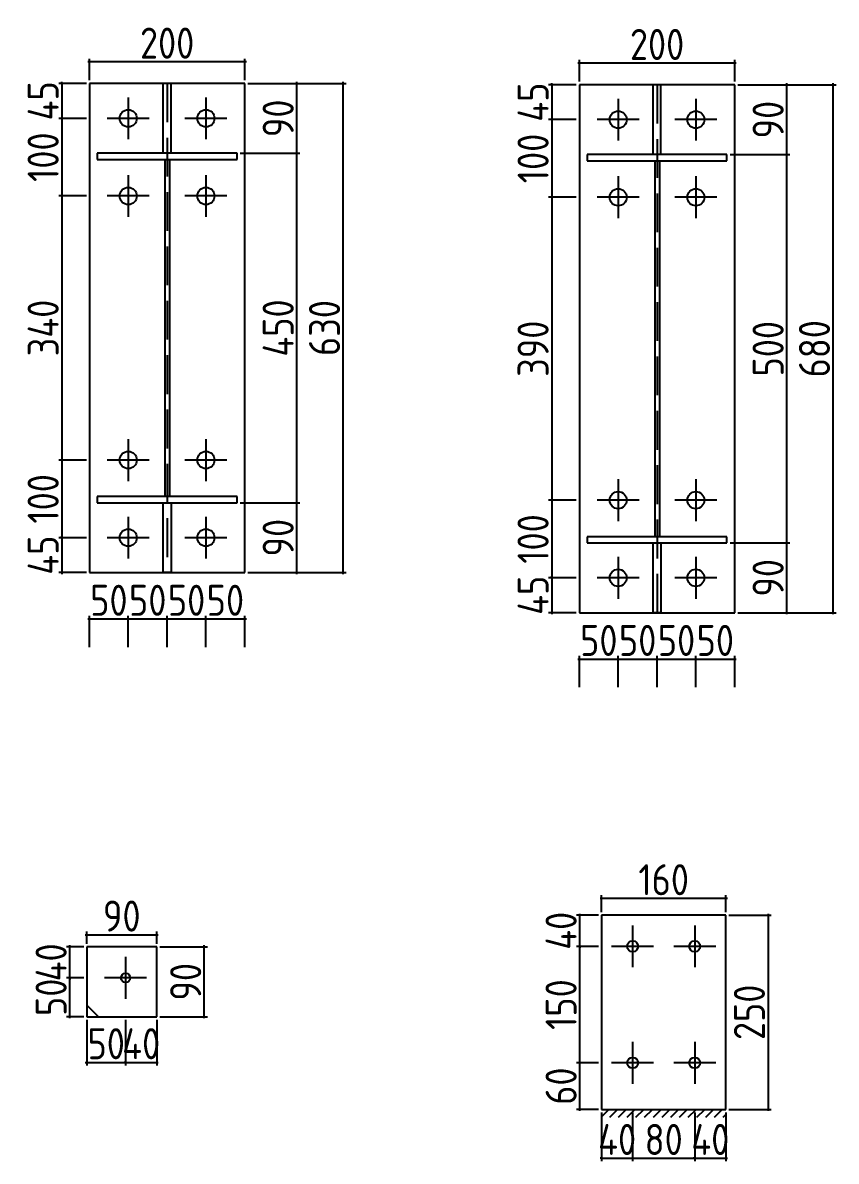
# Model space of a CAD drawing. Extents: x 102162 to 621267, y -39398 to 328893.
# Drawn here: x 445191 to 450428, y 297695 to 305025 of the extents above; entities that cross this region are included whole.
import ezdxf

# ---------------------------------------------------------------- set-up
doc = ezdxf.new("R2010")
doc.units = 0
doc.header["$LTSCALE"] = 1000
doc.header["$MEASUREMENT"] = 0
doc.linetypes.add('DASH', pattern=[0.35, 0.25, -0.1])
doc.styles.get("Standard").update_dxf_attribs({"font": 'gbenor.shx', "bigfont": 'gbcbig.shx'})
doc.dimstyles.get("Standard").update_dxf_attribs({"dimscale": 100, "dimtxt": 3.5, "dimasz": 1, "dimexe": 2.5, "dimexo": 3, "dimgap": 1.5, "dimtad": 1, "dimdec": 0, "dimzin": 0, "dimdsep": 46, "dimtxsty": 'Standard', "dimblk": 'ARCHTICK', "dimcen": 0.09, "dimadec": 0, "dimazin": 0, "dimtfac": 1, "dimtdec": 0, "dimtix": 1, "dimtmove": 2, "dimatfit": 3, "dimfxl": 1, "dimtolj": 1, "dimtzin": 0, "dimarcsym": 0})

# ---------------------------------------------------------------- blocks, each defined once
blk = doc.blocks.new('_ArchTick')
at = {"color": 0, "linetype": 'ByBlock', "const_width": 0.4}
blk.add_lwpolyline([(-0.5, -0.5), (0.5, 0.5)], dxfattribs=at)
blk = doc.blocks.new('*D1733')
at = {"color": 0, "lineweight": -2}
for p, q in [((445610.4, 301187), (445880.4, 301187)), ((445620.4, 301005), (445620.4, 301207)), ((445870.4, 301005), (445870.4, 301207))]:
    blk.add_line(p, q, dxfattribs=at)
at = {"layer": 'Defpoints', "color": 0}
for p in [(445870.4, 301187), (445620.4, 300985), (445870.4, 300985)]:
    blk.add_point(p, dxfattribs=at)
at = {"color": 0, "lineweight": -2, "xscale": 10, "yscale": 10, "zscale": 10, "rotation": 180}
blk.add_blockref('_ArchTick', (445620.4, 301187), dxfattribs=at)
at = {"color": 0, "lineweight": -2, "xscale": 10, "yscale": 10, "zscale": 10}
blk.add_blockref('_ArchTick', (445870.4, 301187), dxfattribs=at)
at = {"color": 0, "insert": (445745.4, 301307), "char_height": 200, "attachment_point": 5}
blk.add_mtext('\\A1;50', dxfattribs=at)
blk = doc.blocks.new('*D1734')
at = {"color": 0, "lineweight": -2}
for p, q in [((445860.4, 301187), (446130.4, 301187)), ((445870.4, 301005), (445870.4, 301207)), ((446120.4, 301005), (446120.4, 301207))]:
    blk.add_line(p, q, dxfattribs=at)
at = {"layer": 'Defpoints', "color": 0}
for p in [(446120.4, 301187), (445870.4, 300985), (446120.4, 300985)]:
    blk.add_point(p, dxfattribs=at)
at = {"color": 0, "lineweight": -2, "xscale": 10, "yscale": 10, "zscale": 10, "rotation": 180}
blk.add_blockref('_ArchTick', (445870.4, 301187), dxfattribs=at)
at = {"color": 0, "lineweight": -2, "xscale": 10, "yscale": 10, "zscale": 10}
blk.add_blockref('_ArchTick', (446120.4, 301187), dxfattribs=at)
at = {"color": 0, "insert": (445995.4, 301307), "char_height": 200, "attachment_point": 5}
blk.add_mtext('\\A1;50', dxfattribs=at)
blk = doc.blocks.new('*D1735')
at = {"color": 0, "lineweight": -2}
for p, q in [((446110.4, 301187), (446380.4, 301187)), ((446120.4, 301005), (446120.4, 301207)), ((446370.4, 301005), (446370.4, 301207))]:
    blk.add_line(p, q, dxfattribs=at)
at = {"layer": 'Defpoints', "color": 0}
for p in [(446370.4, 301187), (446120.4, 300985), (446370.4, 300985)]:
    blk.add_point(p, dxfattribs=at)
at = {"color": 0, "lineweight": -2, "xscale": 10, "yscale": 10, "zscale": 10, "rotation": 180}
blk.add_blockref('_ArchTick', (446120.4, 301187), dxfattribs=at)
at = {"color": 0, "lineweight": -2, "xscale": 10, "yscale": 10, "zscale": 10}
blk.add_blockref('_ArchTick', (446370.4, 301187), dxfattribs=at)
at = {"color": 0, "insert": (446245.4, 301307), "char_height": 200, "attachment_point": 5}
blk.add_mtext('\\A1;50', dxfattribs=at)
blk = doc.blocks.new('*D1736')
at = {"color": 0, "lineweight": -2}
for p, q in [((446360.4, 301187), (446630.4, 301187)), ((446370.4, 301005), (446370.4, 301207)), ((446620.4, 301005), (446620.4, 301207))]:
    blk.add_line(p, q, dxfattribs=at)
at = {"layer": 'Defpoints', "color": 0}
for p in [(446620.4, 301187), (446370.4, 300985), (446620.4, 300985)]:
    blk.add_point(p, dxfattribs=at)
at = {"color": 0, "lineweight": -2, "xscale": 10, "yscale": 10, "zscale": 10, "rotation": 180}
blk.add_blockref('_ArchTick', (446370.4, 301187), dxfattribs=at)
at = {"color": 0, "lineweight": -2, "xscale": 10, "yscale": 10, "zscale": 10}
blk.add_blockref('_ArchTick', (446620.4, 301187), dxfattribs=at)
at = {"color": 0, "insert": (446495.4, 301307), "char_height": 200, "attachment_point": 5}
blk.add_mtext('\\A1;50', dxfattribs=at)
blk = doc.blocks.new('*D1782')
at = {"color": 0, "lineweight": -2}
for p, q in [((445600.4, 304635), (445422.4, 304635)), ((445442.4, 304635), (445442.4, 304645)), ((445442.4, 304635), (445442.4, 304410)), ((445600.4, 304410), (445422.4, 304410)), ((445442.4, 304410), (445442.4, 304400))]:
    blk.add_line(p, q, dxfattribs=at)
at = {"layer": 'Defpoints', "color": 0}
for p in [(445620.4, 304635), (445442.4, 304410), (445620.4, 304410)]:
    blk.add_point(p, dxfattribs=at)
at = {"color": 0, "lineweight": -2, "xscale": 10, "yscale": 10, "zscale": 10}
for p, rotation in [((445442.4, 304635), 270), ((445442.4, 304410), 90)]:
    blk.add_blockref('_ArchTick', p, dxfattribs=dict(at, rotation=rotation))
at = {"color": 0, "insert": (445322.4, 304522.5), "char_height": 200, "attachment_point": 5, "rotation": 90}
blk.add_mtext('\\A1;45', dxfattribs=at)
blk = doc.blocks.new('*D1737')
at = {"color": 0, "lineweight": -2}
for p, q in [((445600.4, 304410), (445422.4, 304410)), ((445442.4, 304420), (445442.4, 303900)), ((445600.4, 303910), (445422.4, 303910))]:
    blk.add_line(p, q, dxfattribs=at)
at = {"layer": 'Defpoints', "color": 0}
for p in [(445620.4, 304410), (445442.4, 303910), (445620.4, 303910)]:
    blk.add_point(p, dxfattribs=at)
at = {"color": 0, "lineweight": -2, "xscale": 10, "yscale": 10, "zscale": 10}
for p, rotation in [((445442.4, 304410), 90), ((445442.4, 303910), 270)]:
    blk.add_blockref('_ArchTick', p, dxfattribs=dict(at, rotation=rotation))
at = {"color": 0, "insert": (445322.4, 304160), "char_height": 200, "attachment_point": 5, "rotation": 90}
blk.add_mtext('\\A1;100', dxfattribs=at)
blk = doc.blocks.new('*D1738')
at = {"color": 0, "lineweight": -2}
for p, q in [((445600.4, 303910), (445422.4, 303910)), ((445442.4, 303920), (445442.4, 302200)), ((445600.4, 302210), (445422.4, 302210))]:
    blk.add_line(p, q, dxfattribs=at)
at = {"layer": 'Defpoints', "color": 0}
for p in [(445620.4, 303910), (445442.4, 302210), (445620.4, 302210)]:
    blk.add_point(p, dxfattribs=at)
at = {"color": 0, "lineweight": -2, "xscale": 10, "yscale": 10, "zscale": 10}
for p, rotation in [((445442.4, 303910), 90), ((445442.4, 302210), 270)]:
    blk.add_blockref('_ArchTick', p, dxfattribs=dict(at, rotation=rotation))
at = {"color": 0, "insert": (445322.4, 303060), "char_height": 200, "attachment_point": 5, "rotation": 90}
blk.add_mtext('\\A1;340', dxfattribs=at)
blk = doc.blocks.new('*D1739')
at = {"color": 0, "lineweight": -2}
for p, q in [((445442.4, 302220), (445442.4, 301700)), ((445600.4, 302210), (445422.4, 302210)), ((445600.4, 301710), (445422.4, 301710))]:
    blk.add_line(p, q, dxfattribs=at)
at = {"layer": 'Defpoints', "color": 0}
for p in [(445620.4, 302210), (445442.4, 301710), (445620.4, 301710)]:
    blk.add_point(p, dxfattribs=at)
at = {"color": 0, "lineweight": -2, "xscale": 10, "yscale": 10, "zscale": 10}
for p, rotation in [((445442.4, 302210), 90), ((445442.4, 301710), 270)]:
    blk.add_blockref('_ArchTick', p, dxfattribs=dict(at, rotation=rotation))
at = {"color": 0, "insert": (445322.4, 301960), "char_height": 200, "attachment_point": 5, "rotation": 90}
blk.add_mtext('\\A1;100', dxfattribs=at)
blk = doc.blocks.new('*D1740')
at = {"color": 0, "lineweight": -2}
for p, q in [((445600.4, 301710), (445422.4, 301710)), ((445442.4, 301710), (445442.4, 301720)), ((445442.4, 301710), (445442.4, 301485)), ((445600.4, 301485), (445422.4, 301485)), ((445442.4, 301485), (445442.4, 301475))]:
    blk.add_line(p, q, dxfattribs=at)
at = {"layer": 'Defpoints', "color": 0}
for p in [(445620.4, 301710), (445442.4, 301485), (445620.4, 301485)]:
    blk.add_point(p, dxfattribs=at)
at = {"color": 0, "lineweight": -2, "xscale": 10, "yscale": 10, "zscale": 10}
for p, rotation in [((445442.4, 301710), 270), ((445442.4, 301485), 90)]:
    blk.add_blockref('_ArchTick', p, dxfattribs=dict(at, rotation=rotation))
at = {"color": 0, "insert": (445322.4, 301597.5), "char_height": 200, "attachment_point": 5, "rotation": 90}
blk.add_mtext('\\A1;45', dxfattribs=at)
blk = doc.blocks.new('*D1741')
at = {"color": 0, "lineweight": -2}
for p, q in [((446590.4, 301935), (446975.3, 301935)), ((446955.3, 301475), (446955.3, 301945)), ((446640.4, 301485), (446975.3, 301485))]:
    blk.add_line(p, q, dxfattribs=at)
at = {"layer": 'Defpoints', "color": 0}
for p in [(446570.4, 301935), (446955.3, 301935), (446620.4, 301485)]:
    blk.add_point(p, dxfattribs=at)
at = {"color": 0, "lineweight": -2, "xscale": 10, "yscale": 10, "zscale": 10}
for p, rotation in [((446955.3, 301935), 90), ((446955.3, 301485), 270)]:
    blk.add_blockref('_ArchTick', p, dxfattribs=dict(at, rotation=rotation))
at = {"color": 0, "insert": (446835.3, 301710), "char_height": 200, "attachment_point": 5, "rotation": 90}
blk.add_mtext('\\A1;90', dxfattribs=at)
blk = doc.blocks.new('*D1783')
at = {"color": 0, "lineweight": -2}
for p, q in [((446955.3, 301925), (446955.3, 304195)), ((446590.4, 304185), (446975.3, 304185)), ((446590.4, 301935), (446975.3, 301935))]:
    blk.add_line(p, q, dxfattribs=at)
at = {"layer": 'Defpoints', "color": 0}
for p in [(446570.4, 304185), (446955.3, 304185), (446570.4, 301935)]:
    blk.add_point(p, dxfattribs=at)
at = {"color": 0, "lineweight": -2, "xscale": 10, "yscale": 10, "zscale": 10}
for p, rotation in [((446955.3, 304185), 90), ((446955.3, 301935), 270)]:
    blk.add_blockref('_ArchTick', p, dxfattribs=dict(at, rotation=rotation))
at = {"color": 0, "insert": (446835.3, 303060), "char_height": 200, "attachment_point": 5, "rotation": 90}
blk.add_mtext('\\A1;450', dxfattribs=at)
blk = doc.blocks.new('*D1784')
at = {"color": 0, "lineweight": -2}
for p, q in [((446640.4, 304635), (446975.3, 304635)), ((446955.3, 304175), (446955.3, 304645)), ((446590.4, 304185), (446975.3, 304185))]:
    blk.add_line(p, q, dxfattribs=at)
at = {"layer": 'Defpoints', "color": 0}
for p in [(446620.4, 304635), (446955.3, 304635), (446570.4, 304185)]:
    blk.add_point(p, dxfattribs=at)
at = {"color": 0, "lineweight": -2, "xscale": 10, "yscale": 10, "zscale": 10}
for p, rotation in [((446955.3, 304635), 90), ((446955.3, 304185), 270)]:
    blk.add_blockref('_ArchTick', p, dxfattribs=dict(at, rotation=rotation))
at = {"color": 0, "insert": (446835.3, 304410), "char_height": 200, "attachment_point": 5, "rotation": 90}
blk.add_mtext('\\A1;90', dxfattribs=at)
blk = doc.blocks.new('*D1785')
at = {"color": 0, "lineweight": -2}
for p, q in [((446640.4, 304635), (447273.7, 304635)), ((447253.7, 301475), (447253.7, 304645)), ((446640.4, 301485), (447273.7, 301485))]:
    blk.add_line(p, q, dxfattribs=at)
at = {"layer": 'Defpoints', "color": 0}
for p in [(446620.4, 304635), (447253.7, 304635), (446620.4, 301485)]:
    blk.add_point(p, dxfattribs=at)
at = {"color": 0, "lineweight": -2, "xscale": 10, "yscale": 10, "zscale": 10}
for p, rotation in [((447253.7, 304635), 90), ((447253.7, 301485), 270)]:
    blk.add_blockref('_ArchTick', p, dxfattribs=dict(at, rotation=rotation))
at = {"color": 0, "insert": (447133.7, 303060), "char_height": 200, "attachment_point": 5, "rotation": 90}
blk.add_mtext('\\A1;630', dxfattribs=at)
blk = doc.blocks.new('*D1786')
at = {"color": 0, "lineweight": -2}
for p, q in [((445620.4, 304655), (445620.4, 304794)), ((446620.4, 304655), (446620.4, 304794)), ((446630.4, 304774), (445610.4, 304774))]:
    blk.add_line(p, q, dxfattribs=at)
at = {"layer": 'Defpoints', "color": 0}
for p in [(445620.4, 304774), (445620.4, 304635), (446620.4, 304635)]:
    blk.add_point(p, dxfattribs=at)
at = {"color": 0, "lineweight": -2, "xscale": 10, "yscale": 10, "zscale": 10, "rotation": 180}
blk.add_blockref('_ArchTick', (445620.4, 304774), dxfattribs=at)
at = {"color": 0, "lineweight": -2, "xscale": 10, "yscale": 10, "zscale": 10}
blk.add_blockref('_ArchTick', (446620.4, 304774), dxfattribs=at)
at = {"color": 0, "insert": (446120.4, 304894), "char_height": 200, "attachment_point": 5}
blk.add_mtext('\\A1;200', dxfattribs=at)
blk = doc.blocks.new('*D1742')
at = {"color": 0, "lineweight": -2}
for p, q in [((448764.3, 300928.6), (449034.3, 300928.6)), ((448774.3, 300746.6), (448774.3, 300948.6)), ((449024.3, 300746.6), (449024.3, 300948.6))]:
    blk.add_line(p, q, dxfattribs=at)
at = {"layer": 'Defpoints', "color": 0}
for p in [(449024.3, 300928.6), (448774.3, 300726.6), (449024.3, 300726.6)]:
    blk.add_point(p, dxfattribs=at)
at = {"color": 0, "lineweight": -2, "xscale": 10, "yscale": 10, "zscale": 10, "rotation": 180}
blk.add_blockref('_ArchTick', (448774.3, 300928.6), dxfattribs=at)
at = {"color": 0, "lineweight": -2, "xscale": 10, "yscale": 10, "zscale": 10}
blk.add_blockref('_ArchTick', (449024.3, 300928.6), dxfattribs=at)
at = {"color": 0, "insert": (448899.3, 301048.6), "char_height": 200, "attachment_point": 5}
blk.add_mtext('\\A1;50', dxfattribs=at)
blk = doc.blocks.new('*D1743')
at = {"color": 0, "lineweight": -2}
for p, q in [((449014.3, 300928.6), (449284.3, 300928.6)), ((449024.3, 300746.6), (449024.3, 300948.6)), ((449274.3, 300746.6), (449274.3, 300948.6))]:
    blk.add_line(p, q, dxfattribs=at)
at = {"layer": 'Defpoints', "color": 0}
for p in [(449274.3, 300928.6), (449024.3, 300726.6), (449274.3, 300726.6)]:
    blk.add_point(p, dxfattribs=at)
at = {"color": 0, "lineweight": -2, "xscale": 10, "yscale": 10, "zscale": 10, "rotation": 180}
blk.add_blockref('_ArchTick', (449024.3, 300928.6), dxfattribs=at)
at = {"color": 0, "lineweight": -2, "xscale": 10, "yscale": 10, "zscale": 10}
blk.add_blockref('_ArchTick', (449274.3, 300928.6), dxfattribs=at)
at = {"color": 0, "insert": (449149.3, 301048.6), "char_height": 200, "attachment_point": 5}
blk.add_mtext('\\A1;50', dxfattribs=at)
blk = doc.blocks.new('*D1744')
at = {"color": 0, "lineweight": -2}
for p, q in [((449264.3, 300928.6), (449534.3, 300928.6)), ((449274.3, 300746.6), (449274.3, 300948.6)), ((449524.3, 300746.6), (449524.3, 300948.6))]:
    blk.add_line(p, q, dxfattribs=at)
at = {"layer": 'Defpoints', "color": 0}
for p in [(449524.3, 300928.6), (449274.3, 300726.6), (449524.3, 300726.6)]:
    blk.add_point(p, dxfattribs=at)
at = {"color": 0, "lineweight": -2, "xscale": 10, "yscale": 10, "zscale": 10, "rotation": 180}
blk.add_blockref('_ArchTick', (449274.3, 300928.6), dxfattribs=at)
at = {"color": 0, "lineweight": -2, "xscale": 10, "yscale": 10, "zscale": 10}
blk.add_blockref('_ArchTick', (449524.3, 300928.6), dxfattribs=at)
at = {"color": 0, "insert": (449399.3, 301048.6), "char_height": 200, "attachment_point": 5}
blk.add_mtext('\\A1;50', dxfattribs=at)
blk = doc.blocks.new('*D1745')
at = {"color": 0, "lineweight": -2}
for p, q in [((449514.3, 300928.6), (449784.3, 300928.6)), ((449524.3, 300746.6), (449524.3, 300948.6)), ((449774.3, 300746.6), (449774.3, 300948.6))]:
    blk.add_line(p, q, dxfattribs=at)
at = {"layer": 'Defpoints', "color": 0}
for p in [(449774.3, 300928.6), (449524.3, 300726.6), (449774.3, 300726.6)]:
    blk.add_point(p, dxfattribs=at)
at = {"color": 0, "lineweight": -2, "xscale": 10, "yscale": 10, "zscale": 10, "rotation": 180}
blk.add_blockref('_ArchTick', (449524.3, 300928.6), dxfattribs=at)
at = {"color": 0, "lineweight": -2, "xscale": 10, "yscale": 10, "zscale": 10}
blk.add_blockref('_ArchTick', (449774.3, 300928.6), dxfattribs=at)
at = {"color": 0, "insert": (449649.3, 301048.6), "char_height": 200, "attachment_point": 5}
blk.add_mtext('\\A1;50', dxfattribs=at)
blk = doc.blocks.new('*D1787')
at = {"color": 0, "lineweight": -2}
for p, q in [((448596.3, 304626.6), (448596.3, 304636.6)), ((448754.3, 304626.6), (448576.3, 304626.6)), ((448596.3, 304626.6), (448596.3, 304401.6)), ((448754.3, 304401.6), (448576.3, 304401.6)), ((448596.3, 304401.6), (448596.3, 304391.6))]:
    blk.add_line(p, q, dxfattribs=at)
at = {"layer": 'Defpoints', "color": 0}
for p in [(448774.3, 304626.6), (448596.3, 304401.6), (448774.3, 304401.6)]:
    blk.add_point(p, dxfattribs=at)
at = {"color": 0, "lineweight": -2, "xscale": 10, "yscale": 10, "zscale": 10}
for p, rotation in [((448596.3, 304626.6), 270), ((448596.3, 304401.6), 90)]:
    blk.add_blockref('_ArchTick', p, dxfattribs=dict(at, rotation=rotation))
at = {"color": 0, "insert": (448476.3, 304514.1), "char_height": 200, "attachment_point": 5, "rotation": 90}
blk.add_mtext('\\A1;45', dxfattribs=at)
blk = doc.blocks.new('*D1746')
at = {"color": 0, "lineweight": -2}
for p, q in [((448596.3, 304411.6), (448596.3, 303891.6)), ((448754.3, 304401.6), (448576.3, 304401.6)), ((448754.3, 303901.6), (448576.3, 303901.6))]:
    blk.add_line(p, q, dxfattribs=at)
at = {"layer": 'Defpoints', "color": 0}
for p in [(448774.3, 304401.6), (448596.3, 303901.6), (448774.3, 303901.6)]:
    blk.add_point(p, dxfattribs=at)
at = {"color": 0, "lineweight": -2, "xscale": 10, "yscale": 10, "zscale": 10}
for p, rotation in [((448596.3, 304401.6), 90), ((448596.3, 303901.6), 270)]:
    blk.add_blockref('_ArchTick', p, dxfattribs=dict(at, rotation=rotation))
at = {"color": 0, "insert": (448476.3, 304151.6), "char_height": 200, "attachment_point": 5, "rotation": 90}
blk.add_mtext('\\A1;100', dxfattribs=at)
blk = doc.blocks.new('*D1747')
at = {"color": 0, "lineweight": -2}
for p, q in [((448754.3, 303901.6), (448576.3, 303901.6)), ((448596.3, 303911.6), (448596.3, 301941.6)), ((448754.3, 301951.6), (448576.3, 301951.6))]:
    blk.add_line(p, q, dxfattribs=at)
at = {"layer": 'Defpoints', "color": 0}
for p in [(448774.3, 303901.6), (448596.3, 301951.6), (448774.3, 301951.6)]:
    blk.add_point(p, dxfattribs=at)
at = {"color": 0, "lineweight": -2, "xscale": 10, "yscale": 10, "zscale": 10}
for p, rotation in [((448596.3, 303901.6), 90), ((448596.3, 301951.6), 270)]:
    blk.add_blockref('_ArchTick', p, dxfattribs=dict(at, rotation=rotation))
at = {"color": 0, "insert": (448476.3, 302926.6), "char_height": 200, "attachment_point": 5, "rotation": 90}
blk.add_mtext('\\A1;390', dxfattribs=at)
blk = doc.blocks.new('*D1748')
at = {"color": 0, "lineweight": -2}
for p, q in [((448754.3, 301951.6), (448576.3, 301951.6)), ((448596.3, 301961.6), (448596.3, 301441.6)), ((448754.3, 301451.6), (448576.3, 301451.6))]:
    blk.add_line(p, q, dxfattribs=at)
at = {"layer": 'Defpoints', "color": 0}
for p in [(448774.3, 301951.6), (448596.3, 301451.6), (448774.3, 301451.6)]:
    blk.add_point(p, dxfattribs=at)
at = {"color": 0, "lineweight": -2, "xscale": 10, "yscale": 10, "zscale": 10}
for p, rotation in [((448596.3, 301951.6), 90), ((448596.3, 301451.6), 270)]:
    blk.add_blockref('_ArchTick', p, dxfattribs=dict(at, rotation=rotation))
at = {"color": 0, "insert": (448476.3, 301701.6), "char_height": 200, "attachment_point": 5, "rotation": 90}
blk.add_mtext('\\A1;100', dxfattribs=at)
blk = doc.blocks.new('*D1749')
at = {"color": 0, "lineweight": -2}
for p, q in [((448754.3, 301451.6), (448576.3, 301451.6)), ((448596.3, 301451.6), (448596.3, 301461.6)), ((448596.3, 301451.6), (448596.3, 301226.6)), ((448754.3, 301226.6), (448576.3, 301226.6)), ((448596.3, 301226.6), (448596.3, 301216.6))]:
    blk.add_line(p, q, dxfattribs=at)
at = {"layer": 'Defpoints', "color": 0}
for p in [(448774.3, 301451.6), (448596.3, 301226.6), (448774.3, 301226.6)]:
    blk.add_point(p, dxfattribs=at)
at = {"color": 0, "lineweight": -2, "xscale": 10, "yscale": 10, "zscale": 10}
for p, rotation in [((448596.3, 301451.6), 270), ((448596.3, 301226.6), 90)]:
    blk.add_blockref('_ArchTick', p, dxfattribs=dict(at, rotation=rotation))
at = {"color": 0, "insert": (448476.3, 301339.1), "char_height": 200, "attachment_point": 5, "rotation": 90}
blk.add_mtext('\\A1;45', dxfattribs=at)
blk = doc.blocks.new('*D1750')
at = {"color": 0, "lineweight": -2}
for p, q in [((449744.3, 301676.6), (450129.3, 301676.6)), ((450109.3, 301216.6), (450109.3, 301686.6)), ((449794.3, 301226.6), (450129.3, 301226.6))]:
    blk.add_line(p, q, dxfattribs=at)
at = {"layer": 'Defpoints', "color": 0}
for p in [(449724.3, 301676.6), (450109.3, 301676.6), (449774.3, 301226.6)]:
    blk.add_point(p, dxfattribs=at)
at = {"color": 0, "lineweight": -2, "xscale": 10, "yscale": 10, "zscale": 10}
for p, rotation in [((450109.3, 301676.6), 90), ((450109.3, 301226.6), 270)]:
    blk.add_blockref('_ArchTick', p, dxfattribs=dict(at, rotation=rotation))
at = {"color": 0, "insert": (449989.3, 301451.6), "char_height": 200, "attachment_point": 5, "rotation": 90}
blk.add_mtext('\\A1;90', dxfattribs=at)
blk = doc.blocks.new('*D1788')
at = {"color": 0, "lineweight": -2}
for p, q in [((449744.3, 304176.6), (450129.3, 304176.6)), ((450109.3, 301666.6), (450109.3, 304186.6)), ((449744.3, 301676.6), (450129.3, 301676.6))]:
    blk.add_line(p, q, dxfattribs=at)
at = {"layer": 'Defpoints', "color": 0}
for p in [(449724.3, 304176.6), (450109.3, 304176.6), (449724.3, 301676.6)]:
    blk.add_point(p, dxfattribs=at)
at = {"color": 0, "lineweight": -2, "xscale": 10, "yscale": 10, "zscale": 10}
for p, rotation in [((450109.3, 304176.6), 90), ((450109.3, 301676.6), 270)]:
    blk.add_blockref('_ArchTick', p, dxfattribs=dict(at, rotation=rotation))
at = {"color": 0, "insert": (449989.3, 302926.6), "char_height": 200, "attachment_point": 5, "rotation": 90}
blk.add_mtext('\\A1;500', dxfattribs=at)
blk = doc.blocks.new('*D1789')
at = {"color": 0, "lineweight": -2}
for p, q in [((450109.3, 304166.6), (450109.3, 304636.6)), ((449794.3, 304626.6), (450129.3, 304626.6)), ((449744.3, 304176.6), (450129.3, 304176.6))]:
    blk.add_line(p, q, dxfattribs=at)
at = {"layer": 'Defpoints', "color": 0}
for p in [(449774.3, 304626.6), (450109.3, 304626.6), (449724.3, 304176.6)]:
    blk.add_point(p, dxfattribs=at)
at = {"color": 0, "lineweight": -2, "xscale": 10, "yscale": 10, "zscale": 10}
for p, rotation in [((450109.3, 304626.6), 90), ((450109.3, 304176.6), 270)]:
    blk.add_blockref('_ArchTick', p, dxfattribs=dict(at, rotation=rotation))
at = {"color": 0, "insert": (449989.3, 304401.6), "char_height": 200, "attachment_point": 5, "rotation": 90}
blk.add_mtext('\\A1;90', dxfattribs=at)
blk = doc.blocks.new('*D1790')
at = {"color": 0, "lineweight": -2}
for p, q in [((450407.7, 301216.6), (450407.7, 304636.6)), ((449794.3, 304626.6), (450427.7, 304626.6)), ((449794.3, 301226.6), (450427.7, 301226.6))]:
    blk.add_line(p, q, dxfattribs=at)
at = {"layer": 'Defpoints', "color": 0}
for p in [(449774.3, 304626.6), (450407.7, 304626.6), (449774.3, 301226.6)]:
    blk.add_point(p, dxfattribs=at)
at = {"color": 0, "lineweight": -2, "xscale": 10, "yscale": 10, "zscale": 10}
for p, rotation in [((450407.7, 304626.6), 90), ((450407.7, 301226.6), 270)]:
    blk.add_blockref('_ArchTick', p, dxfattribs=dict(at, rotation=rotation))
at = {"color": 0, "insert": (450287.7, 302926.6), "char_height": 200, "attachment_point": 5, "rotation": 90}
blk.add_mtext('\\A1;680', dxfattribs=at)
blk = doc.blocks.new('*D1791')
at = {"color": 0, "lineweight": -2}
for p, q in [((448774.3, 304646.6), (448774.3, 304785.6)), ((449774.3, 304646.6), (449774.3, 304785.6)), ((449784.3, 304765.6), (448764.3, 304765.6))]:
    blk.add_line(p, q, dxfattribs=at)
at = {"layer": 'Defpoints', "color": 0}
for p in [(448774.3, 304765.6), (448774.3, 304626.6), (449774.3, 304626.6)]:
    blk.add_point(p, dxfattribs=at)
at = {"color": 0, "lineweight": -2, "xscale": 10, "yscale": 10, "zscale": 10, "rotation": 180}
blk.add_blockref('_ArchTick', (448774.3, 304765.6), dxfattribs=at)
at = {"color": 0, "lineweight": -2, "xscale": 10, "yscale": 10, "zscale": 10}
blk.add_blockref('_ArchTick', (449774.3, 304765.6), dxfattribs=at)
at = {"color": 0, "insert": (449274.3, 304885.6), "char_height": 200, "attachment_point": 5}
blk.add_mtext('\\A1;200', dxfattribs=at)
blk = doc.blocks.new('*D1796')
at = {"color": 0, "lineweight": -2}
for p, q in [((445603.3, 298605.9), (445603.3, 298312)), ((445853.3, 298605.9), (445853.3, 298312)), ((445593.3, 298332), (445863.3, 298332))]:
    blk.add_line(p, q, dxfattribs=at)
at = {"layer": 'Defpoints', "color": 0}
for p in [(445603.3, 298625.9), (445853.3, 298625.9), (445853.3, 298332)]:
    blk.add_point(p, dxfattribs=at)
at = {"color": 0, "lineweight": -2, "xscale": 10, "yscale": 10, "zscale": 10, "rotation": 180}
blk.add_blockref('_ArchTick', (445603.3, 298332), dxfattribs=at)
at = {"color": 0, "lineweight": -2, "xscale": 10, "yscale": 10, "zscale": 10}
blk.add_blockref('_ArchTick', (445853.3, 298332), dxfattribs=at)
at = {"color": 0, "insert": (445728.3, 298452), "char_height": 200, "attachment_point": 5}
blk.add_mtext('\\A1;50', dxfattribs=at)
blk = doc.blocks.new('*D1797')
at = {"color": 0, "lineweight": -2}
for p, q in [((445853.3, 298605.9), (445853.3, 298312)), ((446053.3, 298605.9), (446053.3, 298312)), ((445853.3, 298332), (445843.3, 298332)), ((445853.3, 298332), (446053.3, 298332)), ((446053.3, 298332), (446063.3, 298332))]:
    blk.add_line(p, q, dxfattribs=at)
at = {"layer": 'Defpoints', "color": 0}
for p in [(445853.3, 298625.9), (446053.3, 298625.9), (446053.3, 298332)]:
    blk.add_point(p, dxfattribs=at)
at = {"color": 0, "lineweight": -2, "xscale": 10, "yscale": 10, "zscale": 10}
blk.add_blockref('_ArchTick', (445853.3, 298332), dxfattribs=at)
at = {"color": 0, "lineweight": -2, "xscale": 10, "yscale": 10, "zscale": 10, "rotation": 180}
blk.add_blockref('_ArchTick', (446053.3, 298332), dxfattribs=at)
at = {"color": 0, "insert": (445953.3, 298452), "char_height": 200, "attachment_point": 5}
blk.add_mtext('\\A1;40', dxfattribs=at)
blk = doc.blocks.new('*D1755')
at = {"color": 0, "lineweight": -2}
for p, q in [((445583.3, 298875.9), (445473.7, 298875.9)), ((445493.7, 298615.9), (445493.7, 298885.9)), ((445583.3, 298625.9), (445473.7, 298625.9))]:
    blk.add_line(p, q, dxfattribs=at)
at = {"layer": 'Defpoints', "color": 0}
for p in [(445493.7, 298875.9), (445603.3, 298875.9), (445603.3, 298625.9)]:
    blk.add_point(p, dxfattribs=at)
at = {"color": 0, "lineweight": -2, "xscale": 10, "yscale": 10, "zscale": 10}
for p, rotation in [((445493.7, 298875.9), 90), ((445493.7, 298625.9), 270)]:
    blk.add_blockref('_ArchTick', p, dxfattribs=dict(at, rotation=rotation))
at = {"color": 0, "insert": (445373.7, 298750.9), "char_height": 200, "attachment_point": 5, "rotation": 90}
blk.add_mtext('\\A1;50', dxfattribs=at)
blk = doc.blocks.new('*D1798')
at = {"color": 0, "lineweight": -2}
for p, q in [((445583.3, 299075.9), (445473.7, 299075.9)), ((445493.7, 299075.9), (445493.7, 299085.9)), ((445493.7, 298875.9), (445493.7, 299075.9)), ((445583.3, 298875.9), (445473.7, 298875.9)), ((445493.7, 298875.9), (445493.7, 298865.9))]:
    blk.add_line(p, q, dxfattribs=at)
at = {"layer": 'Defpoints', "color": 0}
for p in [(445493.7, 299075.9), (445603.3, 299075.9), (445603.3, 298875.9)]:
    blk.add_point(p, dxfattribs=at)
at = {"color": 0, "lineweight": -2, "xscale": 10, "yscale": 10, "zscale": 10}
for p, rotation in [((445493.7, 299075.9), 270), ((445493.7, 298875.9), 90)]:
    blk.add_blockref('_ArchTick', p, dxfattribs=dict(at, rotation=rotation))
at = {"color": 0, "insert": (445373.7, 298975.9), "char_height": 200, "attachment_point": 5, "rotation": 90}
blk.add_mtext('\\A1;40', dxfattribs=at)
blk = doc.blocks.new('*D1799')
at = {"color": 0, "lineweight": -2}
for p, q in [((445593.3, 299153.9), (446063.3, 299153.9)), ((445603.3, 299095.9), (445603.3, 299173.9)), ((446053.3, 299095.9), (446053.3, 299173.9))]:
    blk.add_line(p, q, dxfattribs=at)
at = {"layer": 'Defpoints', "color": 0}
for p in [(446053.3, 299153.9), (445603.3, 299075.9), (446053.3, 299075.9)]:
    blk.add_point(p, dxfattribs=at)
at = {"color": 0, "lineweight": -2, "xscale": 10, "yscale": 10, "zscale": 10, "rotation": 180}
blk.add_blockref('_ArchTick', (445603.3, 299153.9), dxfattribs=at)
at = {"color": 0, "lineweight": -2, "xscale": 10, "yscale": 10, "zscale": 10}
blk.add_blockref('_ArchTick', (446053.3, 299153.9), dxfattribs=at)
at = {"color": 0, "insert": (445828.3, 299273.9), "char_height": 200, "attachment_point": 5}
blk.add_mtext('\\A1;90', dxfattribs=at)
blk = doc.blocks.new('*D1800')
at = {"color": 0, "lineweight": -2}
for p, q in [((446073.3, 299075.9), (446379.9, 299075.9)), ((446359.9, 298615.9), (446359.9, 299085.9)), ((446073.3, 298625.9), (446379.9, 298625.9))]:
    blk.add_line(p, q, dxfattribs=at)
at = {"layer": 'Defpoints', "color": 0}
for p in [(446053.3, 299075.9), (446359.9, 299075.9), (446053.3, 298625.9)]:
    blk.add_point(p, dxfattribs=at)
at = {"color": 0, "lineweight": -2, "xscale": 10, "yscale": 10, "zscale": 10}
for p, rotation in [((446359.9, 299075.9), 90), ((446359.9, 298625.9), 270)]:
    blk.add_blockref('_ArchTick', p, dxfattribs=dict(at, rotation=rotation))
at = {"color": 0, "insert": (446239.9, 298850.9), "char_height": 200, "attachment_point": 5, "rotation": 90}
blk.add_mtext('\\A1;90', dxfattribs=at)
blk = doc.blocks.new('*D1801')
at = {"color": 0, "lineweight": -2}
for p, q in [((448917, 298009), (448917, 297695.4)), ((449117, 298009), (449117, 297695.4)), ((448917, 297715.4), (448907, 297715.4)), ((448917, 297715.4), (449117, 297715.4)), ((449117, 297715.4), (449127, 297715.4))]:
    blk.add_line(p, q, dxfattribs=at)
at = {"layer": 'Defpoints', "color": 0}
for p in [(448917, 298029), (449117, 298029), (449117, 297715.4)]:
    blk.add_point(p, dxfattribs=at)
at = {"color": 0, "lineweight": -2, "xscale": 10, "yscale": 10, "zscale": 10}
blk.add_blockref('_ArchTick', (448917, 297715.4), dxfattribs=at)
at = {"color": 0, "lineweight": -2, "xscale": 10, "yscale": 10, "zscale": 10, "rotation": 180}
blk.add_blockref('_ArchTick', (449117, 297715.4), dxfattribs=at)
at = {"color": 0, "insert": (449017, 297835.4), "char_height": 200, "attachment_point": 5}
blk.add_mtext('\\A1;40', dxfattribs=at)
blk = doc.blocks.new('*D1756')
at = {"color": 0, "lineweight": -2}
for p, q in [((449117, 298009), (449117, 297695.4)), ((449517, 298009), (449517, 297695.4)), ((449107, 297715.4), (449527, 297715.4))]:
    blk.add_line(p, q, dxfattribs=at)
at = {"layer": 'Defpoints', "color": 0}
for p in [(449117, 298029), (449517, 298029), (449517, 297715.4)]:
    blk.add_point(p, dxfattribs=at)
at = {"color": 0, "lineweight": -2, "xscale": 10, "yscale": 10, "zscale": 10, "rotation": 180}
blk.add_blockref('_ArchTick', (449117, 297715.4), dxfattribs=at)
at = {"color": 0, "lineweight": -2, "xscale": 10, "yscale": 10, "zscale": 10}
blk.add_blockref('_ArchTick', (449517, 297715.4), dxfattribs=at)
at = {"color": 0, "insert": (449317, 297835.4), "char_height": 200, "attachment_point": 5}
blk.add_mtext('\\A1;80', dxfattribs=at)
blk = doc.blocks.new('*D1757')
at = {"color": 0, "lineweight": -2}
for p, q in [((449517, 298009), (449517, 297695.4)), ((449717, 298009), (449717, 297695.4)), ((449517, 297715.4), (449507, 297715.4)), ((449517, 297715.4), (449717, 297715.4)), ((449717, 297715.4), (449727, 297715.4))]:
    blk.add_line(p, q, dxfattribs=at)
at = {"layer": 'Defpoints', "color": 0}
for p in [(449517, 298029), (449717, 298029), (449717, 297715.4)]:
    blk.add_point(p, dxfattribs=at)
at = {"color": 0, "lineweight": -2, "xscale": 10, "yscale": 10, "zscale": 10}
blk.add_blockref('_ArchTick', (449517, 297715.4), dxfattribs=at)
at = {"color": 0, "lineweight": -2, "xscale": 10, "yscale": 10, "zscale": 10, "rotation": 180}
blk.add_blockref('_ArchTick', (449717, 297715.4), dxfattribs=at)
at = {"color": 0, "insert": (449617, 297835.4), "char_height": 200, "attachment_point": 5}
blk.add_mtext('\\A1;40', dxfattribs=at)
blk = doc.blocks.new('*D1758')
at = {"color": 0, "lineweight": -2}
for p, q in [((448897, 298329), (448756.5, 298329)), ((448776.5, 298019), (448776.5, 298339)), ((448897, 298029), (448756.5, 298029))]:
    blk.add_line(p, q, dxfattribs=at)
at = {"layer": 'Defpoints', "color": 0}
for p in [(448776.5, 298329), (448917, 298329), (448917, 298029)]:
    blk.add_point(p, dxfattribs=at)
at = {"color": 0, "lineweight": -2, "xscale": 10, "yscale": 10, "zscale": 10}
for p, rotation in [((448776.5, 298329), 90), ((448776.5, 298029), 270)]:
    blk.add_blockref('_ArchTick', p, dxfattribs=dict(at, rotation=rotation))
at = {"color": 0, "insert": (448656.5, 298179), "char_height": 200, "attachment_point": 5, "rotation": 90}
blk.add_mtext('\\A1;60', dxfattribs=at)
blk = doc.blocks.new('*D1759')
at = {"color": 0, "lineweight": -2}
for p, q in [((448897, 299079), (448756.5, 299079)), ((448776.5, 298319), (448776.5, 299089)), ((448897, 298329), (448756.5, 298329))]:
    blk.add_line(p, q, dxfattribs=at)
at = {"layer": 'Defpoints', "color": 0}
for p in [(448776.5, 299079), (448917, 299079), (448917, 298329)]:
    blk.add_point(p, dxfattribs=at)
at = {"color": 0, "lineweight": -2, "xscale": 10, "yscale": 10, "zscale": 10}
for p, rotation in [((448776.5, 299079), 90), ((448776.5, 298329), 270)]:
    blk.add_blockref('_ArchTick', p, dxfattribs=dict(at, rotation=rotation))
at = {"color": 0, "insert": (448656.5, 298704), "char_height": 200, "attachment_point": 5, "rotation": 90}
blk.add_mtext('\\A1;150', dxfattribs=at)
blk = doc.blocks.new('*D1802')
at = {"color": 0, "lineweight": -2}
for p, q in [((448897, 299279), (448756.5, 299279)), ((448776.5, 299279), (448776.5, 299289)), ((448776.5, 299079), (448776.5, 299279)), ((448897, 299079), (448756.5, 299079)), ((448776.5, 299079), (448776.5, 299069))]:
    blk.add_line(p, q, dxfattribs=at)
at = {"layer": 'Defpoints', "color": 0}
for p in [(448776.5, 299279), (448917, 299279), (448917, 299079)]:
    blk.add_point(p, dxfattribs=at)
at = {"color": 0, "lineweight": -2, "xscale": 10, "yscale": 10, "zscale": 10}
for p, rotation in [((448776.5, 299279), 270), ((448776.5, 299079), 90)]:
    blk.add_blockref('_ArchTick', p, dxfattribs=dict(at, rotation=rotation))
at = {"color": 0, "insert": (448656.5, 299179), "char_height": 200, "attachment_point": 5, "rotation": 90}
blk.add_mtext('\\A1;40', dxfattribs=at)
blk = doc.blocks.new('*D1803')
at = {"color": 0, "lineweight": -2}
for p, q in [((449727, 299388), (448907, 299388)), ((448917, 299299), (448917, 299408)), ((449717, 299299), (449717, 299408))]:
    blk.add_line(p, q, dxfattribs=at)
at = {"layer": 'Defpoints', "color": 0}
for p in [(448917, 299388), (448917, 299279), (449717, 299279)]:
    blk.add_point(p, dxfattribs=at)
at = {"color": 0, "lineweight": -2, "xscale": 10, "yscale": 10, "zscale": 10, "rotation": 180}
blk.add_blockref('_ArchTick', (448917, 299388), dxfattribs=at)
at = {"color": 0, "lineweight": -2, "xscale": 10, "yscale": 10, "zscale": 10}
blk.add_blockref('_ArchTick', (449717, 299388), dxfattribs=at)
at = {"color": 0, "insert": (449317, 299508), "char_height": 200, "attachment_point": 5}
blk.add_mtext('\\A1;160', dxfattribs=at)
blk = doc.blocks.new('*D1760')
at = {"color": 0, "lineweight": -2}
for p, q in [((449737, 299279), (450008.9, 299279)), ((449988.9, 299289), (449988.9, 298019)), ((449737, 298029), (450008.9, 298029))]:
    blk.add_line(p, q, dxfattribs=at)
at = {"layer": 'Defpoints', "color": 0}
for p in [(449717, 299279), (449717, 298029), (449988.9, 298029)]:
    blk.add_point(p, dxfattribs=at)
at = {"color": 0, "lineweight": -2, "xscale": 10, "yscale": 10, "zscale": 10}
for p, rotation in [((449988.9, 299279), 90), ((449988.9, 298029), 270)]:
    blk.add_blockref('_ArchTick', p, dxfattribs=dict(at, rotation=rotation))
at = {"color": 0, "insert": (449868.9, 298654), "char_height": 200, "attachment_point": 5, "rotation": 90}
blk.add_mtext('\\A1;250', dxfattribs=at)

msp = doc.modelspace()

# ---------------------------------------------------------------- hatches: boundary and pattern name
h = msp.add_hatch()
h.set_pattern_fill('ANSI31', color=2, scale=25, style=0)
h.set_pattern_definition([(45, (-757544.888, -190227.492), (-28.0633004, 28.0633004), [])])
h.paths.add_polyline_path([(449717, 298029), (449691.3, 298029), (449717, 297995.7)], flags=17)
h.paths.add_polyline_path([(449691.3, 298029), (448917, 298029), (448917, 297979), (449717, 297979), (449717, 297995.7)])

# ---------------------------------------------------------------- linework, layer by layer
at = {"color": 2}
for p, q in [((445620.4, 304635), (445620.4, 301485)), ((446620.4, 304635), (445620.4, 304635)), ((446095.4, 304185), (446095.4, 304635)), ((446145.4, 304185), (446145.4, 304635)), ((446620.4, 301485), (446620.4, 304635)), ((448774.3, 304626.6), (448774.3, 301226.6)), ((449774.3, 304626.6), (448774.3, 304626.6)), ((449249.3, 304176.6), (449249.3, 304626.6)), ((449299.3, 304176.6), (449299.3, 304626.6)), ((449774.3, 301226.6), (449774.3, 304626.6)), ((445870.4, 304545), (445870.4, 304275)), ((446370.4, 304545), (446370.4, 304275)), ((449024.3, 304536.6), (449024.3, 304266.6)), ((449524.3, 304536.6), (449524.3, 304266.6)), ((446005.4, 304410), (445735.4, 304410)), ((446505.4, 304410), (446235.4, 304410)), ((449159.3, 304401.6), (448889.3, 304401.6)), ((449659.3, 304401.6), (449389.3, 304401.6)), ((445870.4, 304045), (445870.4, 303775)), ((446370.4, 304045), (446370.4, 303775)), ((449024.3, 304036.6), (449024.3, 303766.6)), ((449524.3, 304036.6), (449524.3, 303766.6)), ((446005.4, 303910), (445735.4, 303910)), ((446505.4, 303910), (446235.4, 303910)), ((449159.3, 303901.6), (448889.3, 303901.6)), ((449659.3, 303901.6), (449389.3, 303901.6)), ((445870.4, 302345), (445870.4, 302075)), ((446370.4, 302345), (446370.4, 302075)), ((446005.4, 302210), (445735.4, 302210)), ((446505.4, 302210), (446235.4, 302210)), ((449024.3, 302086.6), (449024.3, 301816.6)), ((449524.3, 302086.6), (449524.3, 301816.6)), ((446095.4, 301485), (446095.4, 301935)), ((446145.4, 301935), (446145.4, 301485)), ((449159.3, 301951.6), (448889.3, 301951.6)), ((449659.3, 301951.6), (449389.3, 301951.6)), ((445870.4, 301845), (445870.4, 301575)), ((446370.4, 301845), (446370.4, 301575)), ((446005.4, 301710), (445735.4, 301710)), ((446505.4, 301710), (446235.4, 301710)), ((449249.3, 301226.6), (449249.3, 301676.6)), ((449299.3, 301676.6), (449299.3, 301226.6)), ((449024.3, 301586.6), (449024.3, 301316.6)), ((449524.3, 301586.6), (449524.3, 301316.6)), ((445620.4, 301485), (446620.4, 301485)), ((446120.4, 301485), (446095.4, 301485)), ((446145.4, 301485), (446120.4, 301485)), ((449159.3, 301451.6), (448889.3, 301451.6)), ((449659.3, 301451.6), (449389.3, 301451.6)), ((448774.3, 301226.6), (449774.3, 301226.6)), ((449274.3, 301226.6), (449249.3, 301226.6)), ((449299.3, 301226.6), (449274.3, 301226.6)), ((448917, 299279), (448917, 298029)), ((449717, 299279), (448917, 299279)), ((449717, 298029), (449717, 299279)), ((449117, 299214), (449117, 298944)), ((449517, 299214), (449517, 298944)), ((445603.3, 299075.9), (445603.3, 298625.9)), ((446053.3, 299075.9), (445603.3, 299075.9)), ((446053.3, 298625.9), (446053.3, 299075.9)), ((449252, 299079), (448982, 299079)), ((449652, 299079), (449382, 299079)), ((445853.3, 299010.9), (445853.3, 298740.9)), ((445988.3, 298875.9), (445718.3, 298875.9)), ((445603.3, 298700.9), (445678.3, 298625.9)), ((445603.3, 298625.9), (446053.3, 298625.9)), ((449117, 298464), (449117, 298194)), ((449517, 298464), (449517, 298194)), ((449252, 298329), (448982, 298329)), ((449652, 298329), (449382, 298329)), ((448917, 298029), (449717, 298029))]:
    msp.add_line(p, q, dxfattribs=at)
at = {"color": 1, "linetype": 'DASH'}
for p, q in [((446120.4, 304635), (446120.4, 301485)), ((449274.3, 304626.6), (449274.3, 301226.6))]:
    msp.add_line(p, q, dxfattribs=at)
at = {"color": 4}
for p, q in [((446120.4, 304185), (445670.4, 304185)), ((445670.4, 304185), (445670.4, 304145)), ((445670.4, 304145), (446570.4, 304145)), ((446105.4, 304145), (446105.4, 301975)), ((446570.4, 304185), (446120.4, 304185)), ((446135.4, 304145), (446135.4, 301975)), ((446570.4, 304145), (446570.4, 304185)), ((449274.3, 304176.6), (448824.3, 304176.6)), ((448824.3, 304176.6), (448824.3, 304136.6)), ((448824.3, 304136.6), (449724.3, 304136.6)), ((449259.3, 304136.6), (449259.3, 301716.6)), ((449724.3, 304176.6), (449274.3, 304176.6)), ((449289.3, 304136.6), (449289.3, 301716.6)), ((449724.3, 304136.6), (449724.3, 304176.6)), ((446570.4, 301975), (445670.4, 301975)), ((445670.4, 301975), (445670.4, 301935)), ((445670.4, 301935), (446120.4, 301935)), ((446095.4, 301935), (446145.4, 301935)), ((446120.4, 301935), (446570.4, 301935)), ((446570.4, 301935), (446570.4, 301975)), ((449724.3, 301716.6), (448824.3, 301716.6)), ((448824.3, 301716.6), (448824.3, 301676.6)), ((449724.3, 301676.6), (449724.3, 301716.6)), ((448824.3, 301676.6), (449274.3, 301676.6)), ((449249.3, 301676.6), (449299.3, 301676.6)), ((449274.3, 301676.6), (449724.3, 301676.6))]:
    msp.add_line(p, q, dxfattribs=at)
at = {"color": 2}
for centre, radius in [((445870.4, 304410), 55), ((446370.4, 304410), 55), ((449024.3, 304401.6), 55), ((449524.3, 304401.6), 55), ((445870.4, 303910), 55), ((446370.4, 303910), 55), ((449024.3, 303901.6), 55), ((449524.3, 303901.6), 55), ((445870.4, 302210), 55), ((446370.4, 302210), 55), ((449024.3, 301951.6), 55), ((449524.3, 301951.6), 55), ((445870.4, 301710), 55), ((446370.4, 301710), 55), ((449024.3, 301451.6), 55), ((449524.3, 301451.6), 55), ((449117, 299079), 35), ((449517, 299079), 35), ((445853.3, 298875.9), 30), ((449117, 298329), 35), ((449517, 298329), 35)]:
    msp.add_circle(centre, radius, dxfattribs=at)

# ---------------------------------------------------------------- dimensions: what is measured, and where the dimension line sits
at = {"color": 4}
for p1, p2, distance, picture, middle in [((446620.4, 304635), (445620.4, 304635), -139, '*D1786', (446120.4, 304894)), ((449774.3, 304626.6), (448774.3, 304626.6), -139, '*D1791', (449274.3, 304885.6)), ((446620.4, 301485), (446620.4, 304635), -633.4, '*D1785', (447133.7, 303060)), ((449774.3, 301226.6), (449774.3, 304626.6), -633.4, '*D1790', (450287.7, 302926.6)), ((449717, 299279), (448917, 299279), -109, '*D1803', (449317, 299508)), ((445603.3, 299075.9), (446053.3, 299075.9), 78, '*D1799', (445828.3, 299273.9)), ((449717, 299279), (449717, 298029), 272, '*D1760', (449868.9, 298654)), ((446053.3, 298625.9), (446053.3, 299075.9), -306.6, '*D1800', (446239.9, 298850.9))]:
    dim = msp.add_aligned_dim(p1=p1, p2=p2, distance=distance, dimstyle='Standard', override={"dimtxt": 2, "dimasz": 0.1, "dimexe": 0.2, "dimexo": 0.2, "dimgap": 0.2, "dimlfac": 0.2, "dimdle": 0.1}, dxfattribs=at)
    dim.commit()
    dim.dimension.update_dxf_attribs({"geometry": picture, "text_midpoint": middle})
for base, p1, p2, picture, middle in [((445442.4, 304410), (445620.4, 304635), (445620.4, 304410), '*D1782', (445322.4, 304522.5)), ((446955.3, 304635), (446570.4, 304185), (446620.4, 304635), '*D1784', (446835.3, 304410)), ((448596.3, 304401.6), (448774.3, 304626.6), (448774.3, 304401.6), '*D1787', (448476.3, 304514.1)), ((450109.3, 304626.6), (449724.3, 304176.6), (449774.3, 304626.6), '*D1789', (449989.3, 304401.6)), ((445442.4, 303910), (445620.4, 304410), (445620.4, 303910), '*D1737', (445322.4, 304160)), ((448596.3, 303901.6), (448774.3, 304401.6), (448774.3, 303901.6), '*D1746', (448476.3, 304151.6)), ((446955.3, 304185), (446570.4, 301935), (446570.4, 304185), '*D1783', (446835.3, 303060)), ((450109.3, 304176.6), (449724.3, 301676.6), (449724.3, 304176.6), '*D1788', (449989.3, 302926.6)), ((445442.4, 302210), (445620.4, 303910), (445620.4, 302210), '*D1738', (445322.4, 303060)), ((448596.3, 301951.6), (448774.3, 303901.6), (448774.3, 301951.6), '*D1747', (448476.3, 302926.6)), ((445442.4, 301710), (445620.4, 302210), (445620.4, 301710), '*D1739', (445322.4, 301960)), ((446955.3, 301935), (446620.4, 301485), (446570.4, 301935), '*D1741', (446835.3, 301710)), ((448596.3, 301451.6), (448774.3, 301951.6), (448774.3, 301451.6), '*D1748', (448476.3, 301701.6)), ((445442.4, 301485), (445620.4, 301710), (445620.4, 301485), '*D1740', (445322.4, 301597.5)), ((450109.3, 301676.6), (449774.3, 301226.6), (449724.3, 301676.6), '*D1750', (449989.3, 301451.6)), ((448596.3, 301226.6), (448774.3, 301451.6), (448774.3, 301226.6), '*D1749', (448476.3, 301339.1)), ((448776.5, 299279), (448917, 299079), (448917, 299279), '*D1802', (448656.5, 299179)), ((445493.7, 299075.9), (445603.3, 298875.9), (445603.3, 299075.9), '*D1798', (445373.7, 298975.9)), ((448776.5, 299079), (448917, 298329), (448917, 299079), '*D1759', (448656.5, 298704)), ((445493.7, 298875.9), (445603.3, 298625.9), (445603.3, 298875.9), '*D1755', (445373.7, 298750.9)), ((448776.5, 298329), (448917, 298029), (448917, 298329), '*D1758', (448656.5, 298179))]:
    dim = msp.add_linear_dim(base=base, p1=p1, p2=p2, angle=90, dimstyle='Standard', override={"dimtxt": 2, "dimasz": 0.1, "dimexe": 0.2, "dimexo": 0.2, "dimgap": 0.2, "dimlfac": 0.2, "dimdle": 0.1}, dxfattribs=at)
    dim.commit()
    dim.dimension.update_dxf_attribs({"geometry": picture, "text_midpoint": middle})
for base, p1, p2, picture, middle in [((445870.4, 301187), (445620.4, 300985), (445870.4, 300985), '*D1733', (445745.4, 301307)), ((446120.4, 301187), (445870.4, 300985), (446120.4, 300985), '*D1734', (445995.4, 301307)), ((446370.4, 301187), (446120.4, 300985), (446370.4, 300985), '*D1735', (446245.4, 301307)), ((446620.4, 301187), (446370.4, 300985), (446620.4, 300985), '*D1736', (446495.4, 301307)), ((449024.3, 300928.6), (448774.3, 300726.6), (449024.3, 300726.6), '*D1742', (448899.3, 301048.6)), ((449274.3, 300928.6), (449024.3, 300726.6), (449274.3, 300726.6), '*D1743', (449149.3, 301048.6)), ((449524.3, 300928.6), (449274.3, 300726.6), (449524.3, 300726.6), '*D1744', (449399.3, 301048.6)), ((449774.3, 300928.6), (449524.3, 300726.6), (449774.3, 300726.6), '*D1745', (449649.3, 301048.6)), ((445853.3, 298332), (445603.3, 298625.9), (445853.3, 298625.9), '*D1796', (445728.3, 298452)), ((446053.3, 298332), (445853.3, 298625.9), (446053.3, 298625.9), '*D1797', (445953.3, 298452)), ((449117, 297715.4), (448917, 298029), (449117, 298029), '*D1801', (449017, 297835.4)), ((449517, 297715.4), (449117, 298029), (449517, 298029), '*D1756', (449317, 297835.4)), ((449717, 297715.4), (449517, 298029), (449717, 298029), '*D1757', (449617, 297835.4))]:
    dim = msp.add_linear_dim(base=base, p1=p1, p2=p2, dimstyle='Standard', override={"dimtxt": 2, "dimasz": 0.1, "dimexe": 0.2, "dimexo": 0.2, "dimgap": 0.2, "dimlfac": 0.2, "dimdle": 0.1}, dxfattribs=at)
    dim.commit()
    dim.dimension.update_dxf_attribs({"geometry": picture, "text_midpoint": middle})

doc.saveas('drawing.dxf')
